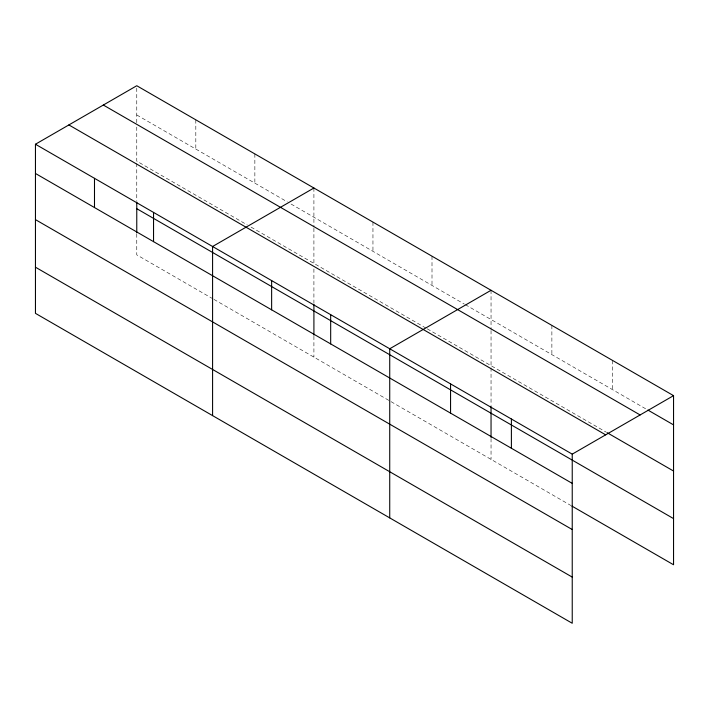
<?xml version="1.0" encoding="UTF-8"?>
<svg xmlns="http://www.w3.org/2000/svg" width="709" height="709" viewBox="0 0 709 709"><rect width="100%" height="100%" fill="white"/><g stroke="black" fill="none" stroke-linecap="round" stroke-linejoin="round"><path stroke-width="0.53" stroke-dasharray="3.54 2.66" d="M136.766 127.062L136.766 161.138L247.246 224.913M136.766 122.666L136.766 85.736M136.766 114.973L287.242 201.843M291.053 204.041L464.377 304.117M465.334 304.666L646.936 409.51M251.048 227.11L426.286 328.285M427.235 328.834L606.062 432.073M212.957 298.844L136.766 254.859L136.766 233.97M213.914 299.393L390.092 401.117M391.049 401.666L570.887 505.49M612.718 360.526L612.718 389.755M551.877 325.404L551.877 354.633M491.045 290.282L491.045 329.401M491.045 330.5L491.045 365.676M491.045 367.882L491.045 405.495M491.045 438.517L491.045 459.397M432.003 256.188L432.003 285.417M372.952 222.094L372.952 251.332M313.91 188.009L313.91 227.128M313.91 228.236L313.91 263.402M313.91 268.933L313.91 303.222M313.91 336.243L313.91 357.123M254.859 153.915L254.859 183.152M195.817 119.83L195.817 149.058M136.766 163.345L136.766 200.948"/><path stroke-width="1.06" d="M571.844 506.04L673.55 564.763L673.55 395.649L136.766 85.736L35.45 144.237L35.45 313.351L572.234 623.264L572.234 454.141L35.45 144.237M313.91 188.009L212.585 246.502L212.585 415.625M491.045 290.282L389.728 348.775L389.728 517.889M572.234 454.141L673.55 395.649M647.884 410.059L673.55 424.877M103.337 105.047L640.112 414.951M607.01 432.623L673.55 471.042M68.888 124.935L605.663 434.839M136.766 208.694L673.55 518.598M35.45 173.466L572.234 483.378M35.45 219.63L572.234 529.534M35.45 267.196L572.234 577.099M511.393 419.019L511.393 448.256M491.045 406.594L491.045 437.418M450.561 383.897L450.561 413.125M330.678 314.681L330.678 343.918M313.91 304.329L313.91 335.144M271.636 280.596L271.636 309.824M153.543 212.416L153.543 241.645M136.766 202.056L136.766 232.871M94.492 178.322L94.492 207.56"/></g></svg>
